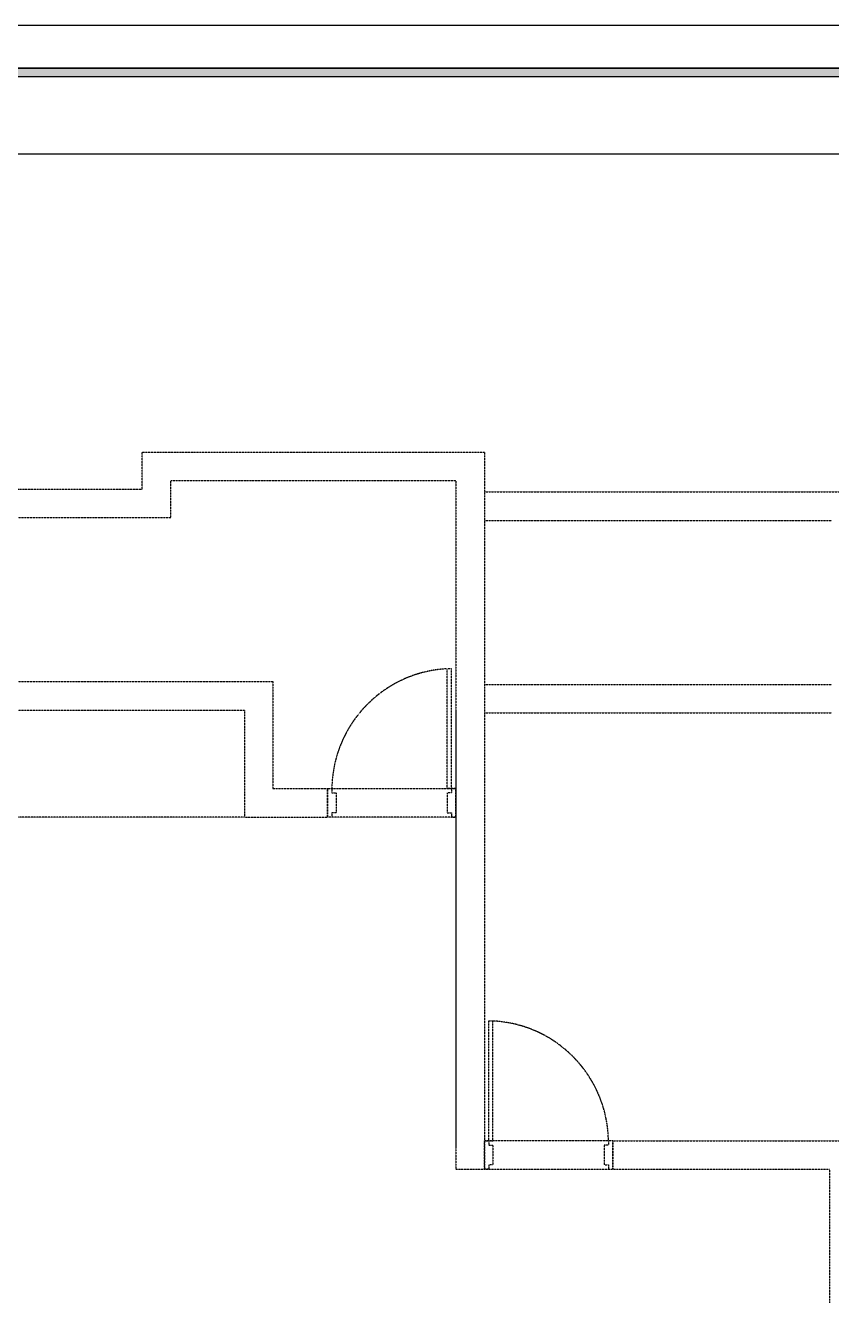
# Model space of a CAD drawing. Header units: millimetres. Extents: x 217202 to 745838, y -6815 to 171372.
# Drawn here: x 365102 to 370757, y 66743 to 75650 of the extents above; entities that cross this region are included whole.
import ezdxf
from ezdxf.enums import TextEntityAlignment as Align

# ---------------------------------------------------------------- set-up
doc = ezdxf.new("R2010")
doc.units = ezdxf.units.MM
doc.linetypes.add('DASHED', pattern=[0.75, 0.5, -0.25])
doc.layers.get('DEFPOINTS').update_dxf_attribs({"color": 248})
for name, color, linetype in [('FORM(YOURNAME)-1', 1, 'Continuous'), ('FORM(YOURNAME)-11', 1, 'Continuous'), ('FUR', 8, 'DASHED')]:
    doc.layers.add(name, color=color, linetype=linetype)
doc.styles.add('YOURNAME', font='HY울릉도M.TTF')

# ---------------------------------------------------------------- blocks, each defined once
blk = doc.blocks.new('FORM-ELEVATION')
at = {"layer": 'FORM(YOURNAME)-11'}
h = blk.add_hatch(color=256, dxfattribs=at)
h.dxf.hatch_style = 1
h.paths.add_polyline_path([(-10309, 35708), (71691, 35708), (71691, 35508), (-10309, 35508)])
h.paths.add_polyline_path([(-10309, -21492), (71691, -21492), (71691, -21692), (-10309, -21692)])
at = {"layer": 'DEFPOINTS', "color": 158}
for points in [[(-10309, -21692), (71691, -21692), (71691, 35708), (-10309, 35708)], [(-8309, 33708), (61071, 33708), (61071, -19692), (-8309, -19692)]]:
    blk.add_lwpolyline(points, close=True, dxfattribs=at)
at = {"layer": 'FORM(YOURNAME)-11', "color": 250}
blk.add_lwpolyline([(-11309, -22692), (72691, -22692), (72691, 36708), (-11309, 36708)], close=True, dxfattribs=at)
at = {"layer": 'FORM(YOURNAME)-11'}
blk.add_lwpolyline([(-10309, 35708), (71691, 35708), (71691, 35508), (-10309, 35508)], close=True, dxfattribs=at)
at = {"layer": 'FORM(YOURNAME)-11', "color": 3, "style": 'YOURNAME'}
for tag, height, p in [('1', 450, (71041, -1219)), ('2', 450, (71041, -1863)), ('3', 450, (71041, -3150)), ('4', 450, (71041, -5081)), ('5', 515, (71041, -7398)), ('6', 515, (71041, -9650)), ('7', 515, (71041, -11903)), ('8', 515, (71041, -14155)), ('9', 515, (71041, -16408)), ('10', 515, (66791, -18596)), ('11', 515, (71041, -18660)), ('12', 515, (66791, -20848)), ('13', 515, (71041, -20848))]:
    blk.add_attdef(tag, text='', height=height, dxfattribs=at).set_placement(p, align=Align.MIDDLE_RIGHT)

msp = doc.modelspace()

# ---------------------------------------------------------------- linework, layer by layer
at = {"layer": 'FUR'}
for p, q in [((365921.1, 72398.3), (365921.1, 72658.3)), ((365921.1, 72658.3), (368321.1, 72658.3)), ((368321.1, 72658.3), (368321.1, 67628.6)), ((366121.1, 72198.8), (366121.1, 72458.8)), ((366121.1, 72458.8), (368121.1, 72458.8)), ((368121.1, 72458.8), (368121.1, 67628.6)), ((363721.1, 72398.3), (365921.1, 72398.3)), ((368321.1, 72378.1), (373701.1, 72378.1)), ((363921.1, 72198.8), (366121.1, 72198.8)), ((368321.1, 72178.6), (370756.6, 72178.6)), ((368061.1, 70298.8), (368061.1, 71138.8)), ((368091.1, 71138.8), (368061.1, 71138.8)), ((368091.1, 70298.8), (368091.1, 71138.8)), ((363921.1, 71048.8), (366838.3, 71048.8)), ((366838.3, 71048.8), (366838.3, 70298.8)), ((368321.1, 71028.6), (370756.6, 71028.6)), ((363921.1, 70848.8), (366638.3, 70848.8)), ((366638.3, 70848.8), (366638.3, 70098.8)), ((368121.1, 70848.8), (368121.1, 67790.8)), ((368321.1, 70828.6), (370756.6, 70828.6)), ((366838.3, 70298.8), (367221.1, 70298.8)), ((367221.1, 70298.8), (367221.1, 70098.8)), ((367221.1, 70298.8), (368121.1, 70298.8)), ((368091.1, 70298.8), (368061.1, 70298.8)), ((366638.3, 70098.8), (367221.1, 70098.8)), ((368121.1, 70098.8), (367221.1, 70098.8)), ((368351.1, 68668.6), (368381.1, 68668.6)), ((368351.1, 67828.6), (368351.1, 68668.6)), ((368381.1, 67828.6), (368381.1, 68668.6)), ((369221.1, 67828.6), (368321.1, 67828.6)), ((368351.1, 67828.6), (368381.1, 67828.6)), ((369221.1, 67828.6), (369221.1, 67628.6)), ((369221.1, 67828.6), (371351.6, 67828.6)), ((368121.1, 67628.6), (368321.1, 67628.6)), ((368321.1, 67628.6), (369221.1, 67628.6)), ((369221.1, 67628.6), (370741.6, 67628.6)), ((370741.6, 67628.6), (370741.6, 65990.8))]:
    msp.add_line(p, q, dxfattribs=at)
for points in [[(363921.1, 70098.8), (363921.1, 70848.8), (366638.3, 70848.8), (366638.3, 70098.8), (364621.1, 70098.8)], [(367221.1, 70298.8), (367251.1, 70298.8), (367251.1, 70268.8), (367281.1, 70268.8), (367281.1, 70128.8), (367251.1, 70128.8), (367251.1, 70098.8), (367221.1, 70098.8), (367221.1, 70298.8)], [(368121.1, 70298.8), (368091.1, 70298.8), (368091.1, 70268.8), (368061.1, 70268.8), (368061.1, 70128.8), (368091.1, 70128.8), (368091.1, 70098.8), (368121.1, 70098.8), (368121.1, 70298.8)], [(368321.1, 67828.6), (368351.1, 67828.6), (368351.1, 67798.6), (368381.1, 67798.6), (368381.1, 67658.6), (368351.1, 67658.6), (368351.1, 67628.6), (368321.1, 67628.6), (368321.1, 67828.6)], [(369221.1, 67828.6), (369191.1, 67828.6), (369191.1, 67798.6), (369161.1, 67798.6), (369161.1, 67658.6), (369191.1, 67658.6), (369191.1, 67628.6), (369221.1, 67628.6), (369221.1, 67828.6)]]:
    msp.add_lwpolyline(points, dxfattribs=at)
for centre, start, end in [((368103.5, 70286.8), 93.0168, 179.19598), ((368338.8, 67816.6), 0.80402, 86.9832)]:
    msp.add_arc(centre, 852.5, start, end, dxfattribs=at)

# ---------------------------------------------------------------- block references
at = {"layer": 'FORM(YOURNAME)-1', "xscale": 0.3, "yscale": 0.3, "zscale": 0.3}
msp.add_blockref('FORM-ELEVATION', (358432.3, 64637.5), dxfattribs=at)

doc.saveas('drawing.dxf')
